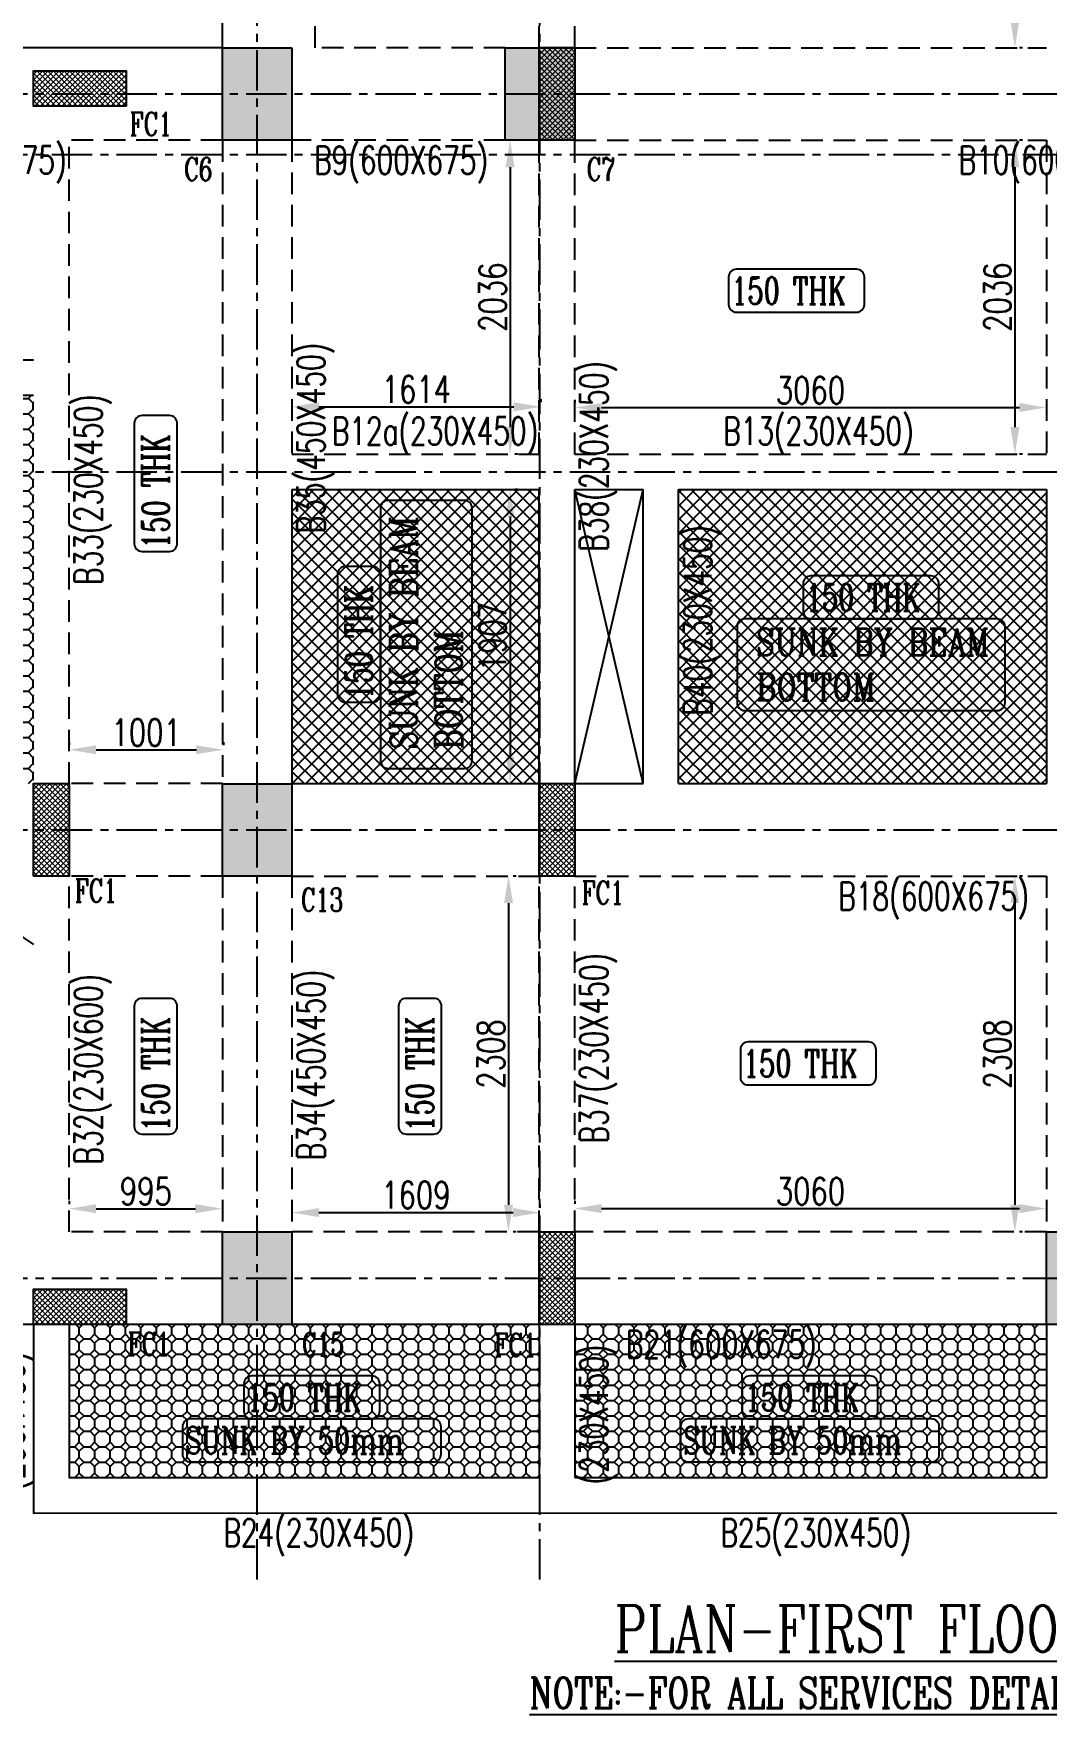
# Model space of a CAD drawing. Header units: inches. Extents: x 5501426 to 5570916, y 463710 to 505098.
# Drawn here: x 5507106 to 5513676, y 487264 to 498166 of the extents above; entities that cross this region are included whole.
import ezdxf

# ---------------------------------------------------------------- set-up
doc = ezdxf.new("R2010")
doc.units = ezdxf.units.IN
doc.header["$LTSCALE"] = 700
doc.header["$MEASUREMENT"] = 0
doc.header["$PDMODE"] = 2
doc.header["$PDSIZE"] = 75
for name, pattern in [('CENTER', [2, 1.25, -0.25, 0.25, -0.25]), ('CONTINULUS', [0]), ('HIDDEN', [0.375, 0.25, -0.125])]:
    doc.linetypes.add(name, pattern=pattern)
doc.layers.get('DEFPOINTS').update_dxf_attribs({"color": 250})
for name, color, linetype in [('STR-Beam', 4, 'Continuous'), ('STR-Beam Number', 6, 'Continuous'), ('STR-Column', 5, 'Continuous'), ('STR-Column Numbers', 1, 'Continuous'), ('STR-Cut out', 248, 'HIDDEN'), ('STR-Dimension', 8, 'Continuous'), ('STR-Grid Line', 148, 'Continuous'), ('STR-Hatch', 251, 'Continuous'), ('STR-Text', 150, 'Continuous')]:
    doc.layers.add(name, color=color, linetype=linetype)
doc.layers.add('STR-Column Hatch', color=17, linetype='Continuous', lineweight=5)
doc.styles.add('ROMANC', font='romanc.shx')
doc.styles.add('ROMANS', font='romans.shx', dxfattribs={"width": 0.75})
doc.dimstyles.new('SSM', dxfattribs={"dimscale": 10, "dimtxt": 250, "dimasz": 150, "dimexe": 100, "dimexo": 50, "dimgap": 25, "dimtad": 1, "dimdec": 0, "dimzin": 1, "dimdsep": 46, "dimtxsty": 'ROMANS', "dimcen": 5, "dimdle": 75, "dimclrd": 9, "dimclre": 9, "dimclrt": 7, "dimadec": 0, "dimazin": 0, "dimtfac": 1, "dimtdec": 0, "dimtix": 1, "dimtmove": 1, "dimatfit": 3, "dimfxl": 1, "dimtolj": 1, "dimtzin": 1, "dimarcsym": 0})
pattern_1 = [(45, (28788.98, 0), (-44.1941738, 44.1941738), []), (135, (28788.98, 0), (-44.1941738, -44.1941738), [])]
pattern_2 = [(315, (0, 29), (100.0000309, -2e-14), [41.0122, -100.4092]), (0, (29, 0), (100, 100), [42, -58]), (45, (71, 0), (0, 100.0000309), [41.0122, -100.4092]), (135, (100, 71), (-100.0000309, 2e-14), [41.0122, -100.4092]), (225, (29, 100), (-1e-14, -100.0000309), [41.0122, -100.4092]), (270, (0, 71), (100, -100), [42, -58])]

# ---------------------------------------------------------------- blocks, each defined once
blk = doc.blocks.new('*D14')
at = {"layer": 'DEFPOINTS', "color": 0, "linetype": 'CONTINULUS'}
for p in [(5510616, 490545), (5513676, 490545), (5513676, 490545)]:
    blk.add_point(p, dxfattribs=at)
at = {"layer": 'STR-Dimension', "color": 251, "lineweight": -2}
for p, q in [((5510616, 490595), (5510616, 490575)), ((5510791, 490545), (5513501, 490545)), ((5513676, 490595), (5513676, 490575))]:
    blk.add_line(p, q, dxfattribs=at)
at = {"layer": 'STR-Dimension', "color": 251, "linetype": 'CONTINULUS'}
for points in [[(5510791, 490574), (5510791, 490515), (5510616, 490545)], [(5513501, 490515), (5513501, 490574), (5513676, 490545)]]:
    blk.add_solid(points, dxfattribs=at)
at = {"layer": 'STR-Dimension', "color": 3, "linetype": 'CONTINULUS', "ltscale": 0.05, "insert": (5512146, 490657), "char_height": 175, "attachment_point": 5, "style": 'ROMANS'}
blk.add_mtext('\\A1;3060', dxfattribs=at)
blk = doc.blocks.new('*D15')
at = {"layer": 'DEFPOINTS', "color": 0, "linetype": 'CONTINULUS'}
for p in [(5513472, 492701), (5513472, 490393), (5513472, 490393)]:
    blk.add_point(p, dxfattribs=at)
at = {"layer": 'STR-Dimension', "color": 251, "lineweight": -2}
for p, q in [((5513522, 492701), (5513502, 492701)), ((5513472, 492526), (5513472, 490568)), ((5513522, 490393), (5513502, 490393))]:
    blk.add_line(p, q, dxfattribs=at)
at = {"layer": 'STR-Dimension', "color": 251, "linetype": 'CONTINULUS'}
for points in [[(5513501, 492526), (5513443, 492526), (5513472, 492701)], [(5513443, 490568), (5513501, 490568), (5513472, 490393)]]:
    blk.add_solid(points, dxfattribs=at)
at = {"layer": 'STR-Dimension', "color": 3, "linetype": 'CONTINULUS', "ltscale": 0.05, "insert": (5513359, 491547), "char_height": 175, "attachment_point": 5, "rotation": 90, "style": 'ROMANS'}
blk.add_mtext('\\A1;2308', dxfattribs=at)
blk = doc.blocks.new('*D20')
at = {"layer": 'DEFPOINTS', "color": 0, "linetype": 'CONTINULUS'}
for p in [(5507336, 490544), (5508331, 490544), (5508331, 490544)]:
    blk.add_point(p, dxfattribs=at)
at = {"layer": 'STR-Dimension', "color": 251, "lineweight": -2}
for p, q in [((5507336, 490594), (5507336, 490574)), ((5507511, 490544), (5508156, 490544)), ((5508331, 490594), (5508331, 490574))]:
    blk.add_line(p, q, dxfattribs=at)
at = {"layer": 'STR-Dimension', "color": 251, "linetype": 'CONTINULUS'}
for points in [[(5507511, 490573), (5507511, 490515), (5507336, 490544)], [(5508156, 490515), (5508156, 490573), (5508331, 490544)]]:
    blk.add_solid(points, dxfattribs=at)
at = {"layer": 'STR-Dimension', "color": 3, "linetype": 'CONTINULUS', "ltscale": 0.05, "insert": (5507834, 490657), "char_height": 175, "attachment_point": 5, "style": 'ROMANS'}
blk.add_mtext('\\A1;995', dxfattribs=at)
blk = doc.blocks.new('*D21')
at = {"layer": 'DEFPOINTS', "color": 0, "linetype": 'CONTINULUS'}
for p in [(5508782, 490519), (5510391, 490519), (5510391, 490519)]:
    blk.add_point(p, dxfattribs=at)
at = {"layer": 'STR-Dimension', "color": 251, "lineweight": -2}
for p, q in [((5508782, 490569), (5508782, 490549)), ((5508957, 490519), (5510216, 490519)), ((5510391, 490569), (5510391, 490549))]:
    blk.add_line(p, q, dxfattribs=at)
at = {"layer": 'STR-Dimension', "color": 251, "linetype": 'CONTINULUS'}
for points in [[(5508957, 490548), (5508957, 490490), (5508782, 490519)], [(5510216, 490490), (5510216, 490548), (5510391, 490519)]]:
    blk.add_solid(points, dxfattribs=at)
at = {"layer": 'STR-Dimension', "color": 3, "linetype": 'CONTINULUS', "ltscale": 0.05, "insert": (5509586, 490632), "char_height": 175, "attachment_point": 5, "style": 'ROMANS'}
blk.add_mtext('\\A1;1609', dxfattribs=at)
blk = doc.blocks.new('*D22')
at = {"layer": 'DEFPOINTS', "color": 0, "linetype": 'CONTINULUS'}
for p in [(5510187, 492701), (5510187, 490393), (5510187, 490393)]:
    blk.add_point(p, dxfattribs=at)
at = {"layer": 'STR-Dimension', "color": 251, "lineweight": -2}
for p, q in [((5510237, 492701), (5510217, 492701)), ((5510187, 492526), (5510187, 490568)), ((5510237, 490393), (5510217, 490393))]:
    blk.add_line(p, q, dxfattribs=at)
at = {"layer": 'STR-Dimension', "color": 251, "linetype": 'CONTINULUS'}
for points in [[(5510216, 492526), (5510158, 492526), (5510187, 492701)], [(5510158, 490568), (5510216, 490568), (5510187, 490393)]]:
    blk.add_solid(points, dxfattribs=at)
at = {"layer": 'STR-Dimension', "color": 3, "linetype": 'CONTINULUS', "ltscale": 0.05, "insert": (5510074, 491547), "char_height": 175, "attachment_point": 5, "rotation": 90, "style": 'ROMANS'}
blk.add_mtext('\\A1;2308', dxfattribs=at)
blk = doc.blocks.new('*D28')
at = {"layer": 'DEFPOINTS', "color": 0, "linetype": 'CONTINULUS', "transparency": 16777216}
for p in [(5507336, 493521), (5508337, 493521), (5508337, 493521)]:
    blk.add_point(p, dxfattribs=at)
at = {"layer": 'STR-Dimension', "color": 251, "lineweight": -2, "transparency": 16777216}
for p, q in [((5507336, 493571), (5507336, 493551)), ((5507511, 493521), (5508162, 493521)), ((5508337, 493571), (5508337, 493551))]:
    blk.add_line(p, q, dxfattribs=at)
at = {"layer": 'STR-Dimension', "color": 251, "linetype": 'CONTINULUS', "transparency": 16777216}
for points in [[(5507511, 493550), (5507511, 493492), (5507336, 493521)], [(5508162, 493492), (5508162, 493550), (5508337, 493521)]]:
    blk.add_solid(points, dxfattribs=at)
at = {"layer": 'STR-Dimension', "color": 3, "linetype": 'CONTINULUS', "ltscale": 0.05, "transparency": 16777216, "insert": (5507836, 493633), "char_height": 175, "attachment_point": 5, "style": 'ROMANS'}
blk.add_mtext('\\A1;1001', dxfattribs=at)
blk = doc.blocks.new('*D30')
at = {"layer": 'DEFPOINTS', "color": 0, "linetype": 'CONTINULUS'}
for p in [(5510197, 495209), (5510197, 493301), (5510197, 493301)]:
    blk.add_point(p, dxfattribs=at)
at = {"layer": 'STR-Dimension', "color": 251, "lineweight": -2}
for p, q in [((5510247, 495209), (5510227, 495209)), ((5510197, 495034), (5510197, 493476)), ((5510247, 493301), (5510227, 493301))]:
    blk.add_line(p, q, dxfattribs=at)
at = {"layer": 'STR-Dimension', "color": 251, "linetype": 'CONTINULUS'}
for points in [[(5510226, 495034), (5510168, 495034), (5510197, 495209)], [(5510168, 493476), (5510226, 493476), (5510197, 493301)]]:
    blk.add_solid(points, dxfattribs=at)
at = {"layer": 'STR-Dimension', "color": 3, "linetype": 'CONTINULUS', "ltscale": 0.05, "insert": (5510084, 494255), "char_height": 175, "attachment_point": 5, "rotation": 90, "style": 'ROMANS'}
blk.add_mtext('\\A1;1907', dxfattribs=at)
blk = doc.blocks.new('*D31')
at = {"layer": 'DEFPOINTS', "color": 0, "linetype": 'CONTINULUS'}
for p in [(5510616, 495741), (5513676, 495741), (5513676, 495741)]:
    blk.add_point(p, dxfattribs=at)
at = {"layer": 'STR-Dimension', "color": 251, "lineweight": -2}
for p, q in [((5510616, 495791), (5510616, 495771)), ((5513676, 495791), (5513676, 495771)), ((5510791, 495741), (5513501, 495741))]:
    blk.add_line(p, q, dxfattribs=at)
at = {"layer": 'STR-Dimension', "color": 251, "linetype": 'CONTINULUS'}
for points in [[(5510791, 495770), (5510791, 495712), (5510616, 495741)], [(5513501, 495712), (5513501, 495770), (5513676, 495741)]]:
    blk.add_solid(points, dxfattribs=at)
at = {"layer": 'STR-Dimension', "color": 3, "linetype": 'CONTINULUS', "ltscale": 0.05, "insert": (5512146, 495853), "char_height": 175, "attachment_point": 5, "style": 'ROMANS'}
blk.add_mtext('\\A1;3060', dxfattribs=at)
blk = doc.blocks.new('*D32')
at = {"layer": 'DEFPOINTS', "color": 0, "linetype": 'CONTINULUS', "transparency": 16777216}
for p in [(5513472, 497475), (5513472, 495439), (5513472, 495439)]:
    blk.add_point(p, dxfattribs=at)
at = {"layer": 'STR-Dimension', "color": 251, "lineweight": -2, "transparency": 16777216}
for p, q in [((5513522, 497475), (5513502, 497475)), ((5513472, 497300), (5513472, 495614)), ((5513522, 495439), (5513502, 495439))]:
    blk.add_line(p, q, dxfattribs=at)
at = {"layer": 'STR-Dimension', "color": 251, "linetype": 'CONTINULUS', "transparency": 16777216}
for points in [[(5513501, 497300), (5513443, 497300), (5513472, 497475)], [(5513443, 495614), (5513501, 495614), (5513472, 495439)]]:
    blk.add_solid(points, dxfattribs=at)
at = {"layer": 'STR-Dimension', "color": 3, "linetype": 'CONTINULUS', "ltscale": 0.05, "transparency": 16777216, "insert": (5513359, 496457), "char_height": 175, "attachment_point": 5, "rotation": 90, "style": 'ROMANS'}
blk.add_mtext('\\A1;2036', dxfattribs=at)
blk = doc.blocks.new('*D38')
at = {"layer": 'DEFPOINTS', "color": 0, "linetype": 'CONTINULUS'}
for p in [(5513472, 499887), (5513472, 498075), (5513472, 498075)]:
    blk.add_point(p, dxfattribs=at)
at = {"layer": 'STR-Dimension', "color": 251, "lineweight": -2}
for p, q in [((5513522, 499887), (5513502, 499887)), ((5513472, 499712), (5513472, 498250)), ((5513522, 498075), (5513502, 498075))]:
    blk.add_line(p, q, dxfattribs=at)
at = {"layer": 'STR-Dimension', "color": 251, "linetype": 'CONTINULUS'}
for points in [[(5513501, 499712), (5513443, 499712), (5513472, 499887)], [(5513443, 498250), (5513501, 498250), (5513472, 498075)]]:
    blk.add_solid(points, dxfattribs=at)
at = {"layer": 'STR-Dimension', "color": 3, "linetype": 'CONTINULUS', "ltscale": 0.05, "insert": (5513359, 498981), "char_height": 175, "attachment_point": 5, "rotation": 90, "style": 'ROMANS'}
blk.add_mtext('\\A1;1812', dxfattribs=at)
blk = doc.blocks.new('*D278')
at = {"layer": 'DEFPOINTS', "color": 0, "linetype": 'CONTINULUS'}
for p in [(5508782, 495746), (5510396, 495746), (5510396, 495746)]:
    blk.add_point(p, dxfattribs=at)
at = {"layer": 'STR-Dimension', "color": 251, "lineweight": -2}
for p, q in [((5508782, 495796), (5508782, 495776)), ((5510396, 495796), (5510396, 495776)), ((5508957, 495746), (5510221, 495746))]:
    blk.add_line(p, q, dxfattribs=at)
at = {"layer": 'STR-Dimension', "color": 251, "linetype": 'CONTINULUS'}
for points in [[(5508957, 495775), (5508957, 495716), (5508782, 495746)], [(5510221, 495716), (5510221, 495775), (5510396, 495746)]]:
    blk.add_solid(points, dxfattribs=at)
at = {"layer": 'STR-Dimension', "color": 3, "linetype": 'CONTINULUS', "ltscale": 0.05, "insert": (5509589, 495858), "char_height": 175, "attachment_point": 5, "style": 'ROMANS'}
blk.add_mtext('\\A1;1614', dxfattribs=at)
blk = doc.blocks.new('*D279')
at = {"layer": 'DEFPOINTS', "color": 0, "linetype": 'CONTINULUS'}
for p in [(5510197, 497475), (5510197, 495439), (5510197, 495439)]:
    blk.add_point(p, dxfattribs=at)
at = {"layer": 'STR-Dimension', "color": 251, "lineweight": -2}
for p, q in [((5510247, 497475), (5510227, 497475)), ((5510197, 497300), (5510197, 495614)), ((5510247, 495439), (5510227, 495439))]:
    blk.add_line(p, q, dxfattribs=at)
at = {"layer": 'STR-Dimension', "color": 251, "linetype": 'CONTINULUS'}
for points in [[(5510226, 497300), (5510168, 497300), (5510197, 497475)], [(5510168, 495614), (5510226, 495614), (5510197, 495439)]]:
    blk.add_solid(points, dxfattribs=at)
at = {"layer": 'STR-Dimension', "color": 3, "linetype": 'CONTINULUS', "ltscale": 0.05, "insert": (5510084, 496457), "char_height": 175, "attachment_point": 5, "rotation": 90, "style": 'ROMANS'}
blk.add_mtext('\\A1;2036', dxfattribs=at)

msp = doc.modelspace()

# ---------------------------------------------------------------- hatches: boundary and pattern name
at = {"layer": 'STR-Column Hatch'}
h = msp.add_hatch(color=256, dxfattribs=at)
h.dxf.hatch_style = 1
h.paths.add_polyline_path([(5508781.7, 498075.2), (5508781.7, 497475), (5508331.7, 497475), (5508331.7, 498075.2)])
h = msp.add_hatch(color=256, dxfattribs=at)
h.dxf.hatch_style = 1
h.paths.add_polyline_path([(5510616, 498074.8), (5510616, 497474.9), (5510166, 497474.9), (5510166, 498074.8)])
h = msp.add_hatch(dxfattribs=at)
h.set_pattern_fill('ANSI37', color=100, scale=200, angle=360)
h.set_pattern_definition([(45, (5539287.166, 1348164.152), (-17.6776695, 17.6776695), []), (135, (5539287.166, 1348164.152), (-17.6776695, -17.6776695), [])])
h.paths.add_polyline_path([(5510386, 497475.5), (5510386, 498075.5), (5510616, 498075.5), (5510616, 497475.5)])
h = msp.add_hatch(dxfattribs=at)
h.set_pattern_fill('ANSI37', color=100, scale=200, angle=90)
h.set_pattern_definition([(135, (4656867.325, 526596.026), (-17.6776695, -17.6776695), []), (225, (4656867.325, 526596.026), (17.6776695, -17.6776695), [])])
h.paths.add_polyline_path([(5507706, 497694.9), (5507106, 497694.9), (5507106, 497924.9), (5507706, 497924.9)])
h = msp.add_hatch(dxfattribs=at)
h.set_pattern_fill('ANSI37', color=100, scale=200, angle=360)
h.set_pattern_definition([(45, (5536007.101, 1343539.943), (-17.6776695, 17.6776695), []), (135, (5536007.101, 1343539.943), (-17.6776695, -17.6776695), [])])
h.paths.add_polyline_path([(5507106, 492701.3), (5507106, 493301.3), (5507336, 493301.3), (5507336, 492701.3)])
h = msp.add_hatch(color=256, dxfattribs=at)
h.dxf.hatch_style = 1
h.paths.add_polyline_path([(5508781.7, 493301), (5508781.7, 492700.8), (5508331.7, 492700.8), (5508331.7, 493301)])
h = msp.add_hatch(dxfattribs=at)
h.set_pattern_fill('ANSI37', color=100, scale=200, angle=360)
h.set_pattern_definition([(45, (5539287.234, 1343539.84), (-17.6776695, 17.6776695), []), (135, (5539287.234, 1343539.84), (-17.6776695, -17.6776695), [])])
h.paths.add_polyline_path([(5510386.1, 492701.2), (5510386.1, 493301.2), (5510616.1, 493301.2), (5510616.1, 492701.2)])
h = msp.add_hatch(color=256, dxfattribs=at)
h.dxf.hatch_style = 1
h.paths.add_polyline_path([(5508781.7, 490393.1), (5508781.7, 489793), (5508331.7, 489793), (5508331.7, 490393.1)])
h = msp.add_hatch(dxfattribs=at)
h.set_pattern_fill('ANSI37', color=100, scale=200, angle=360)
h.set_pattern_definition([(45, (5539287.103, 1340481.817), (-17.6776695, 17.6776695), []), (135, (5539287.103, 1340481.817), (-17.6776695, -17.6776695), [])])
h.paths.add_polyline_path([(5510386, 489793.2), (5510386, 490393.2), (5510616, 490393.2), (5510616, 489793.2)])
h = msp.add_hatch(color=256, dxfattribs=at)
h.dxf.hatch_style = 1
h.paths.add_polyline_path([(5514125.9, 490393.2), (5514125.9, 489793), (5513675.9, 489793), (5513675.9, 490393.2)])
h = msp.add_hatch(dxfattribs=at)
h.set_pattern_fill('ANSI37', color=100, scale=200, angle=90)
h.set_pattern_definition([(135, (4656867.325, 518694.162), (-17.6776695, -17.6776695), []), (225, (4656867.325, 518694.162), (17.6776695, -17.6776695), [])])
h.paths.add_polyline_path([(5507706, 489793), (5507106, 489793), (5507106, 490023), (5507706, 490023)])
at = {"layer": 'STR-Hatch', "linetype": 'CONTINULUS', "ltscale": 0.05}
h = msp.add_hatch(dxfattribs=at)
h.set_pattern_fill('OCTAGON', color=256, scale=100)
h.set_pattern_definition(pattern_2)
h.paths.add_polyline_path([(5506114.9, 495818.2), (5507106, 495818.2), (5507106, 493301.3), (5506114.9, 493301.3)])
h = msp.add_hatch(dxfattribs=at)
h.set_pattern_fill('ANSI37', color=256, scale=500)
h.set_pattern_definition(pattern_1)
h.paths.add_polyline_path([(5508781.7, 495208.7), (5510386, 495208.7), (5510386, 493301.2), (5508781.7, 493301.2)])
h = msp.add_hatch(dxfattribs=at)
h.set_pattern_fill('ANSI37', color=256, scale=500)
h.set_pattern_definition(pattern_1)
h.paths.add_polyline_path([(5511290, 495208.7), (5511290, 493301.2), (5513676, 493301.2), (5513676, 495208.7)])
h = msp.add_hatch(dxfattribs=at)
h.set_pattern_fill('OCTAGON', color=256, scale=100)
h.set_pattern_definition(pattern_2)
h.paths.add_polyline_path([(5507336, 488799.6), (5510386, 488799.6), (5510386, 489793.2), (5507336, 489793.2)])
h = msp.add_hatch(dxfattribs=at)
h.set_pattern_fill('OCTAGON', color=256, scale=100)
h.set_pattern_definition(pattern_2)
h.paths.add_polyline_path([(5510616, 489793.2), (5510616, 488800.5), (5513676, 488801.3), (5513675.9, 489793.2)])

# ---------------------------------------------------------------- linework, layer by layer
at = {"layer": 'STR-Beam'}
for p, q in [((5508331.7, 498075.2, -651.4), (5508331.7, 502593, -651.4)), ((5508331.7, 498075.1, -720.4), (5504823.3, 498075.3, -908.5)), ((5510616, 493301.2, -288), (5510616, 495208.7, -463.4)), ((5513676, 495208.7, -288), (5513676, 493301.2, -288)), ((5510616, 493301.2, -651.4), (5511060, 493301.2, -651.4)), ((5511290, 493301.2, -651.4), (5513676, 493301.2, -651.4)), ((5508331.7, 489793.2, -288), (5502675.8, 489793.2, -288)), ((5510386, 489793.2, -288), (5508781.7, 489793.2, -288)), ((5510386, 489793.2, -288), (5510386, 488800.4, -288)), ((5510616, 489793.2, -288), (5510616, 488800.5, -288)), ((5513675.9, 489793.2, -288), (5510616, 489793.2, -288)), ((5513676, 489793.1, -288), (5513676.1, 488801.3, -288))]:
    msp.add_line(p, q, dxfattribs=at)
at = {"layer": 'STR-Beam', "linetype": 'HIDDEN', "ltscale": 0.8}
for p, q in [((5508931.7, 498075.1, -651.4), (5508931.7, 499884.3, -651.4)), ((5510385.8, 498074.8, -697.7), (5510385.8, 499884.8, -288)), ((5510616.1, 498075.1, -697.6), (5510615.8, 499884.9, -288)), ((5510166.1, 498075.1, -622.1), (5508931.7, 498075.1, -688.3)), ((5510616, 498075.1, -622.1), (5513676, 498075.1, -756)), ((5508331.7, 497475.1, -718.1), (5507335.9, 497475.2, -770.2)), ((5507336, 493301.2, -288), (5507335.9, 497475.2, -288)), ((5508331.7, 497475.1, -651.4), (5508331.7, 493301, -651.4)), ((5510166, 497475.1, -622.1), (5508781.7, 497475.1, -694.5)), ((5508781.7, 497475.1, -651.4), (5508781.7, 495438.7, -651.4)), ((5510386, 495438.7, -339.9), (5510386, 497474.9, -389.3)), ((5510616, 495438.7, -484.6), (5510616.1, 497475.1, -671.9)), ((5510616.1, 497475.1, -622.1), (5513676.2, 497475.1, -756)), ((5513676, 497475, -288), (5513676, 495438.7, -288)), ((5508781.7, 495438.7, 224.6), (5510386, 495438.7, 224.6)), ((5510616, 495438.7, 224.6), (5513676, 495438.7, 224.6)), ((5508331.7, 493301.2, -651.4), (5507336, 493301.2, -651.4)), ((5508331.7, 492701.2, -651.4), (5507336, 492701.2, -406.8)), ((5507336, 490393.2, -288), (5507336, 492701.2, -288)), ((5508331.7, 492701.2, -651.4), (5508331.7, 490393.1, -651.4)), ((5508781.7, 492701.2, -651.4), (5510386, 492701.2, -651.4)), ((5508781.7, 492701.2, -651.4), (5508781.7, 490393.1, -651.4)), ((5510386, 490392.9, -288), (5510386, 492704.4, -288)), ((5510616, 490392.9, -288), (5510616, 492704.4, -288)), ((5510616, 492701.2, -651.4), (5513676, 492701.2, -651.4)), ((5513676, 492701.2, -651.4), (5513676, 490393.2, -651.4)), ((5508331.7, 490393.2, -288), (5507336, 490393.2, -288)), ((5510386, 490393.2, -288), (5508781.7, 490393.2, -288)), ((5513675.9, 490393.2, -288), (5510616, 490393.2, -288))]:
    msp.add_line(p, q, dxfattribs=at)
at = {"layer": 'STR-Beam', "ltscale": 0.05}
for p, q in [((5507106, 496048.2, -651.4), (5504466.4, 496048.3, -651.4)), ((5507106, 495818.2, -651.4), (5506114.9, 495818.2, -651.4)), ((5508781.7, 495208.7, 224.6), (5510386, 495208.7, 224.6)), ((5508781.7, 495208.7, -651.4), (5508781.7, 493301.2, -651.4)), ((5510386, 493301.2, -288), (5510386, 495208.7, -334.3)), ((5510616, 495208.7, 224.6), (5511060, 495208.7, 224.6)), ((5511060, 493301.2, 313.6), (5511060, 495208.7, 313.6)), ((5511290, 493301.2, 313.6), (5511290, 495208.7, 313.6)), ((5511290, 495208.7, 224.6), (5513676, 495208.7, 224.6)), ((5508781.7, 493301.2, -651.4), (5510386, 493301.2, -651.4))]:
    msp.add_line(p, q, dxfattribs=at)
at = {"layer": 'STR-Beam', "linetype": 'Continuous', "elevation": 11759.9, "flags": 128}
msp.add_lwpolyline([(5507106, 489793.2), (5507106, 488569.5), (5520459, 488573.2), (5520459, 489794.1)], dxfattribs=at)
at = {"layer": 'STR-Beam', "linetype": 'Continuous', "elevation": 11759.9}
for points in [[(5507336, 489793.2), (5507336, 488799.6), (5510386, 488800.4)], [(5510616, 488800.5), (5513676.1, 488801.3)]]:
    msp.add_lwpolyline(points, dxfattribs=at)
at = {"layer": 'STR-Column', "linetype": 'ByBlock'}
for points, elevation in [([(5508781.7, 498075.2), (5508781.7, 497475), (5508331.7, 497475), (5508331.7, 498075.2)], 283.1), ([(5510616, 498074.8), (5510616, 497474.9), (5510166, 497474.9), (5510166, 498074.8)], 1033.4), ([(5508781.7, 493301), (5508781.7, 492700.8), (5508331.7, 492700.8), (5508331.7, 493301)], 601.6), ([(5508781.7, 490393.1), (5508781.7, 489793), (5508331.7, 489793), (5508331.7, 490393.1)], 601.6), ([(5514125.9, 490393.2), (5514125.9, 489793), (5513675.9, 489793), (5513675.9, 490393.2)], -99407)]:
    msp.add_lwpolyline(points, close=True, dxfattribs=dict(at, elevation=elevation))
at = {"layer": 'STR-Column', "color": 100, "linetype": 'ByBlock'}
for points, elevation in [([(5510386, 497475.5), (5510386, 498075.5), (5510616, 498075.5), (5510616, 497475.5)], -98985), ([(5507706, 497694.9), (5507106, 497694.9), (5507106, 497924.9), (5507706, 497924.9)], 601.6), ([(5507106, 492701.3), (5507106, 493301.3), (5507336, 493301.3), (5507336, 492701.3)], 313.6), ([(5510386.1, 492701.2), (5510386.1, 493301.2), (5510616.1, 493301.2), (5510616.1, 492701.2)], 224.6), ([(5510386, 489793.2), (5510386, 490393.2), (5510616, 490393.2), (5510616, 489793.2)], 12361.5), ([(5507706, 489793), (5507106, 489793), (5507106, 490023), (5507706, 490023)], 601.6)]:
    msp.add_lwpolyline(points, close=True, dxfattribs=dict(at, elevation=elevation))
at = {"layer": 'STR-Cut out', "linetype": 'CONTINULUS', "ltscale": 0.05}
for p, q in [((5511060, 493301.2, 313.6), (5510616, 495208.7, 224.6)), ((5510616, 493301.2, 313.6), (5511060, 495208.7, 224.6)), ((5506440.3, 492706.3, 313.6), (5507106, 492256.8, 313.6))]:
    msp.add_line(p, q, dxfattribs=at)
at = {"layer": 'STR-Grid Line', "linetype": 'CENTER', "ltscale": 0.3}
for p, q in [((5508556.7, 488137.6, 370.3), (5508556.7, 504677.9, 601.6)), ((5510391, 488137.6, 1120.7), (5510391, 504677.9, 1351.9)), ((5501763.9, 497774.9, 1033.4), (5522866.5, 497774.9, 1033.4)), ((5501763.9, 497382.3, 0), (5522866.5, 497382.3, 0)), ((5501763.9, 495323.2, 1137.2), (5522866.5, 495323.2, 1137.2)), ((5501763.9, 493000.9, 601.6), (5522866.5, 493000.9, 601.6)), ((5501763.9, 490092.9, -99407), (5522866.5, 490092.9, -99407))]:
    msp.add_line(p, q, dxfattribs=at)
at = {"layer": 'STR-Text', "color": 42, "elevation": 100798.8}
for points in [[(5511664.9, 496359.1), (5512445.6, 496359.1, 0.4142136), (5512495.6, 496409.1), (5512495.6, 496588, 0.4142136), (5512445.6, 496638), (5511664.9, 496638, 0.4142136), (5511614.9, 496588), (5511614.9, 496409.1, 0.4142136)], [(5508037.7, 494857.6), (5508037.7, 495638.3, 0.4142136), (5507987.7, 495688.3), (5507808.8, 495688.3, 0.4142136), (5507758.8, 495638.3), (5507758.8, 494857.6, 0.4142136), (5507808.8, 494807.6), (5507987.7, 494807.6, 0.4142136)], [(5509950.7, 493450.5), (5509950.7, 495088.7, 0.4142136), (5509900.7, 495138.7), (5509406.2, 495138.7, 0.4142136), (5509356.2, 495088.7), (5509356.2, 493450.5, 0.4142136), (5509406.2, 493400.5), (5509900.7, 493400.5, 0.4142136)], [(5509356.2, 493879.3), (5509356.2, 494659.9, 0.4142136), (5509306.2, 494709.9), (5509127.3, 494709.9, 0.4142136), (5509077.3, 494659.9), (5509077.3, 493879.3, 0.4142136), (5509127.3, 493829.3), (5509306.2, 493829.3, 0.4142136)], [(5512148.3, 494370.1), (5512929, 494370.1, 0.4142136), (5512979, 494420.1), (5512979, 494599, 0.4142136), (5512929, 494649), (5512148.3, 494649, 0.4142136), (5512098.3, 494599), (5512098.3, 494420.1, 0.4142136)], [(5511719.6, 493775.6), (5513357.8, 493775.6, 0.4142136), (5513407.8, 493825.6), (5513407.8, 494320.1, 0.4142136), (5513357.8, 494370.1), (5511719.6, 494370.1, 0.4142136), (5511669.6, 494320.1), (5511669.6, 493825.6, 0.4142136)], [(5508037.7, 491077.7), (5508037.7, 491858.3, 0.4142136), (5507987.7, 491908.3), (5507808.8, 491908.3, 0.4142136), (5507758.8, 491858.3), (5507758.8, 491077.7, 0.4142136), (5507808.8, 491027.7), (5507987.7, 491027.7, 0.4142136)], [(5509752.2, 491077.7), (5509752.2, 491858.3, 0.4142136), (5509702.2, 491908.3), (5509523.3, 491908.3, 0.4142136), (5509473.3, 491858.3), (5509473.3, 491077.7, 0.4142136), (5509523.3, 491027.7), (5509702.2, 491027.7, 0.4142136)], [(5511741.1, 491346.5), (5512521.8, 491346.5, 0.4142136), (5512571.8, 491396.5), (5512571.8, 491575.4, 0.4142136), (5512521.8, 491625.4), (5511741.1, 491625.4, 0.4142136), (5511691.1, 491575.4), (5511691.1, 491396.5, 0.4142136)], [(5508520.4, 489180), (5509301.1, 489180, 0.4142136), (5509351.1, 489230), (5509351.1, 489408.9, 0.4142136), (5509301.1, 489458.9), (5508520.4, 489458.9, 0.4142136), (5508470.4, 489408.9), (5508470.4, 489230, 0.4142136)], [(5511752.1, 489180), (5512532.8, 489180, 0.4142136), (5512582.8, 489230), (5512582.8, 489408.9, 0.4142136), (5512532.8, 489458.9), (5511752.1, 489458.9, 0.4142136), (5511702.1, 489408.9), (5511702.1, 489230, 0.4142136)], [(5508121.8, 488901.1), (5509699.6, 488901.1, 0.4142136), (5509749.6, 488951.1), (5509749.6, 489130, 0.4142136), (5509699.6, 489180), (5508121.8, 489180, 0.4142136), (5508071.8, 489130), (5508071.8, 488951.1, 0.4142136)], [(5511353.5, 488901.1), (5512931.3, 488901.1, 0.4142136), (5512981.3, 488951.1), (5512981.3, 489130, 0.4142136), (5512931.3, 489180), (5511353.5, 489180, 0.4142136), (5511303.5, 489130), (5511303.5, 488951.1, 0.4142136)]]:
    msp.add_lwpolyline(points, format="xyb", close=True, dxfattribs=at)

# ---------------------------------------------------------------- texts
at = {"layer": 'STR-Beam Number', "style": 'ROMANS', "width": 0.7}
for s, p in [('B8(600X675)', (5506191.4, 497256.8, 9075.8)), ('B9(600X675)', (5508925.6, 497255.4, 10043.4)), ('B10(600X675)', (5513106.9, 497255.4, 10043.4)), ('B12a(230X450)', (5509040.2, 495498.7, 9994.1)), ('B13(230X450)', (5511578.9, 495498.7, 9994.1)), ('B18(600X675)', (5512326, 492481.5, 9923.4)), ('B21(600X675)', (5510948.2, 489574.8, 9923.4)), ('B24(230X450)', (5508337.2, 488351.8, 21971.3)), ('B25(230X450)', (5511561.9, 488352.7, 21971.3))]:
    msp.add_text(s, height=180, dxfattribs=at).set_placement(p)
for s, p in [('B35(450X450)', (5508996, 494925.7, 8734.3)), ('B38(230X450)', (5510830.3, 494806.5, 8446.3)), ('B33(230X450)', (5507550.3, 494591.6, 8158.2)), ('B40(230X450)', (5511504.3, 493742.6, 8759.9)), ('B37(230X450)', (5510830.3, 490968, 8446.3)), ('B32(230X600)', (5507550.3, 490831.7, 8158.2)), ('B34(450X450)', (5508996, 490859.4, 8734.3)), ('(230X450)', (5507047.5, 488714.2, 20206.2)), ('(230X450)', (5510830.3, 488755.8, 8158.3))]:
    msp.add_text(s, height=180, rotation=90, dxfattribs=at).set_placement(p)
at = {"layer": 'STR-Column Numbers', "color": 100, "linetype": 'Continuous', "lineweight": 0, "style": 'ROMANC', "width": 0.7}
for p in [(5507730, 497505.7, 1783.8), (5507373.5, 492531.9, -382.7), (5510661.4, 492519, -382.7), (5507717.3, 489591.9, -382.7), (5510095.8, 489584.5, -382.7)]:
    msp.add_text('FC1', height=150, dxfattribs=at).set_placement(p)
at = {"layer": 'STR-Column Numbers', "linetype": 'Continuous', "lineweight": 0, "style": 'ROMANC', "width": 0.7}
for s, p in [('C6', (5508083, 497212.4)), ('C7', (5510695, 497212.4, 750.3)), ('C13', (5508840.1, 492473, 846.2)), ('C15', (5508846.7, 489590.3, -11565.1)), ('C15', (5508846.7, 489590.3, -11565.1))]:
    msp.add_text(s, height=150, dxfattribs=at).set_placement(p)
at = {"layer": 'STR-Text', "color": 1, "style": 'ROMANC', "width": 0.7}
for s, p in [('150 THK', (5511631.8, 496412, 100798.8)), ('150 THK', (5512115.2, 494423, 100798.8)), ('150 THK', (5511708, 491399.4, 100798.8)), ('150 THK', (5508487.3, 489232.9, 100798.8)), ('150 THK', (5511719, 489232.9, 100798.8)), ('SUNK BY 50mm', (5508088.7, 488954, 100798.8)), ('SUNK BY 50mm', (5511320.4, 488954, 100798.8))]:
    msp.add_text(s, height=175, dxfattribs=at).set_placement(p)
for p in [(5507984.8, 494824.5, 100798.8), (5509303.3, 493846.2, 100798.8), (5507984.8, 491044.5, 100798.8), (5509699.3, 491044.5, 100798.8)]:
    msp.add_text('150 THK', height=175, rotation=90, dxfattribs=at).set_placement(p)
at = {"layer": 'STR-Text', "linetype": 'Continuous', "style": 'ROMANC', "width": 0.75}
msp.add_text('%%UPLAN-FIRST FLOOR SHUTTERING LAYOUT', height=300, dxfattribs=at).set_placement((5510874.6, 487669.6, 0))
at = {"layer": 'STR-Text', "color": 1, "linetype": 'Continuous', "style": 'ROMANC', "width": 0.75}
msp.add_text('%%UNOTE:-FOR ALL SERVICES DETAILS REFER RELEVANT SERVICES DRGS.', height=200, dxfattribs=at).set_placement((5510323.9, 487303.7, 0))
at = {"layer": 'STR-Text', "color": 1, "linetype": 'CONTINULUS', "ltscale": 0.05, "insert": (5509419, 493524.4, 100798.8), "char_height": 175, "width": 1698.566, "attachment_point": 1, "rotation": 90, "style": 'ROMANC'}
msp.add_mtext('{\\W0.8;SUNK BY BEAM BOTTOM}', dxfattribs=at)
at = {"layer": 'STR-Text', "color": 1, "linetype": 'CONTINULUS', "ltscale": 0.05, "insert": (5511793.4, 494307.3, 100798.8), "char_height": 175, "width": 1698.566, "attachment_point": 1, "style": 'ROMANC'}
msp.add_mtext('{\\W0.8;SUNK BY BEAM BOTTOM}', dxfattribs=at)

# ---------------------------------------------------------------- dimensions: what is measured, and where the dimension line sits
at = {"layer": 'STR-Dimension'}
for base, p1, p2, picture, middle in [((5513471.8, 498075.1, -112914), (5513471.8, 499886.8, -112914), (5513471.8, 498075.1, -112914), '*D38', (5513359.3, 498980.9, -112914)), ((5510196.8, 495438.7, 224.6), (5510196.8, 497474.9, 224.6), (5510196.8, 495438.7, 224.6), '*D279', (5510084.3, 496456.8, 224.6)), ((5513471.8, 495438.7, -125164.1), (5513471.8, 497475.1, -125164.1), (5513471.8, 495438.7, -125164.1), '*D32', (5513359.3, 496456.9, -125164.1)), ((5510196.7752, 493301.1901, -651.4001), (5510196.7752, 495208.682, -651.4001), (5510196.7752, 493301.1901, -651.4001), '*D30', (5510084.2752, 494254.936, -651.4001)), ((5510186.8, 490393.2, -110905.6), (5510186.8, 492701.2, -110905.6), (5510186.8, 490393.2, -110905.6), '*D22', (5510074.3, 491547.2, -110905.6)), ((5513471.8, 490393.2, -112713.6), (5513471.8, 492701.2, -112713.6), (5513471.8, 490393.2, -112713.6), '*D15', (5513359.3, 491547.2, -112713.6))]:
    dim = msp.add_linear_dim(base=base, p1=p1, p2=p2, angle=90, dimstyle='SSM', override={"dimscale": 1, "dimtxt": 175, "dimasz": 175, "dimexe": 30, "dimsah": 1, "dimdle": 30, "dimclrd": 251, "dimclre": 251, "dimclrt": 3}, dxfattribs=at)
    dim.commit()
    dim.dimension.update_dxf_attribs({"geometry": picture, "text_midpoint": middle})
for base, p1, p2, picture, middle in [((5510396, 495745.5, 13237.1), (5508781.7, 495745.5, 13237.1), (5510396, 495745.5, 13237.1), '*D278', (5509588.9, 495858, 13237.1)), ((5513675.9, 495740.8, -112151.6), (5510615.9, 495740.8, -112151.6), (5513675.9, 495740.8, -112151.6), '*D31', (5512145.9, 495853.3, -112151.6)), ((5508336.7, 493520.9, -109702.8), (5507335.9, 493520.9, -109702.8), (5508336.7, 493520.9, -109702.8), '*D28', (5507836.3, 493633.4, -109702.8)), ((5508331.4, 490544.3, -111774.6), (5507336, 490544.3, -111774.6), (5508331.4, 490544.3, -111774.6), '*D20', (5507833.7, 490656.8, -111774.6)), ((5510390.9, 490519.2, -97893.1), (5508781.7, 490519.2, -97893.1), (5510390.9, 490519.2, -97893.1), '*D21', (5509586.3, 490631.7, -97893.1)), ((5513675.9, 490544.5, -99701.1), (5510616, 490544.5, -99701.1), (5513675.9, 490544.5, -99701.1), '*D14', (5512146, 490657, -99701.1))]:
    dim = msp.add_linear_dim(base=base, p1=p1, p2=p2, dimstyle='SSM', override={"dimscale": 1, "dimtxt": 175, "dimasz": 175, "dimexe": 30, "dimsah": 1, "dimdle": 30, "dimclrd": 251, "dimclre": 251, "dimclrt": 3}, dxfattribs=at)
    dim.commit()
    dim.dimension.update_dxf_attribs({"geometry": picture, "text_midpoint": middle})

doc.saveas('drawing.dxf')
